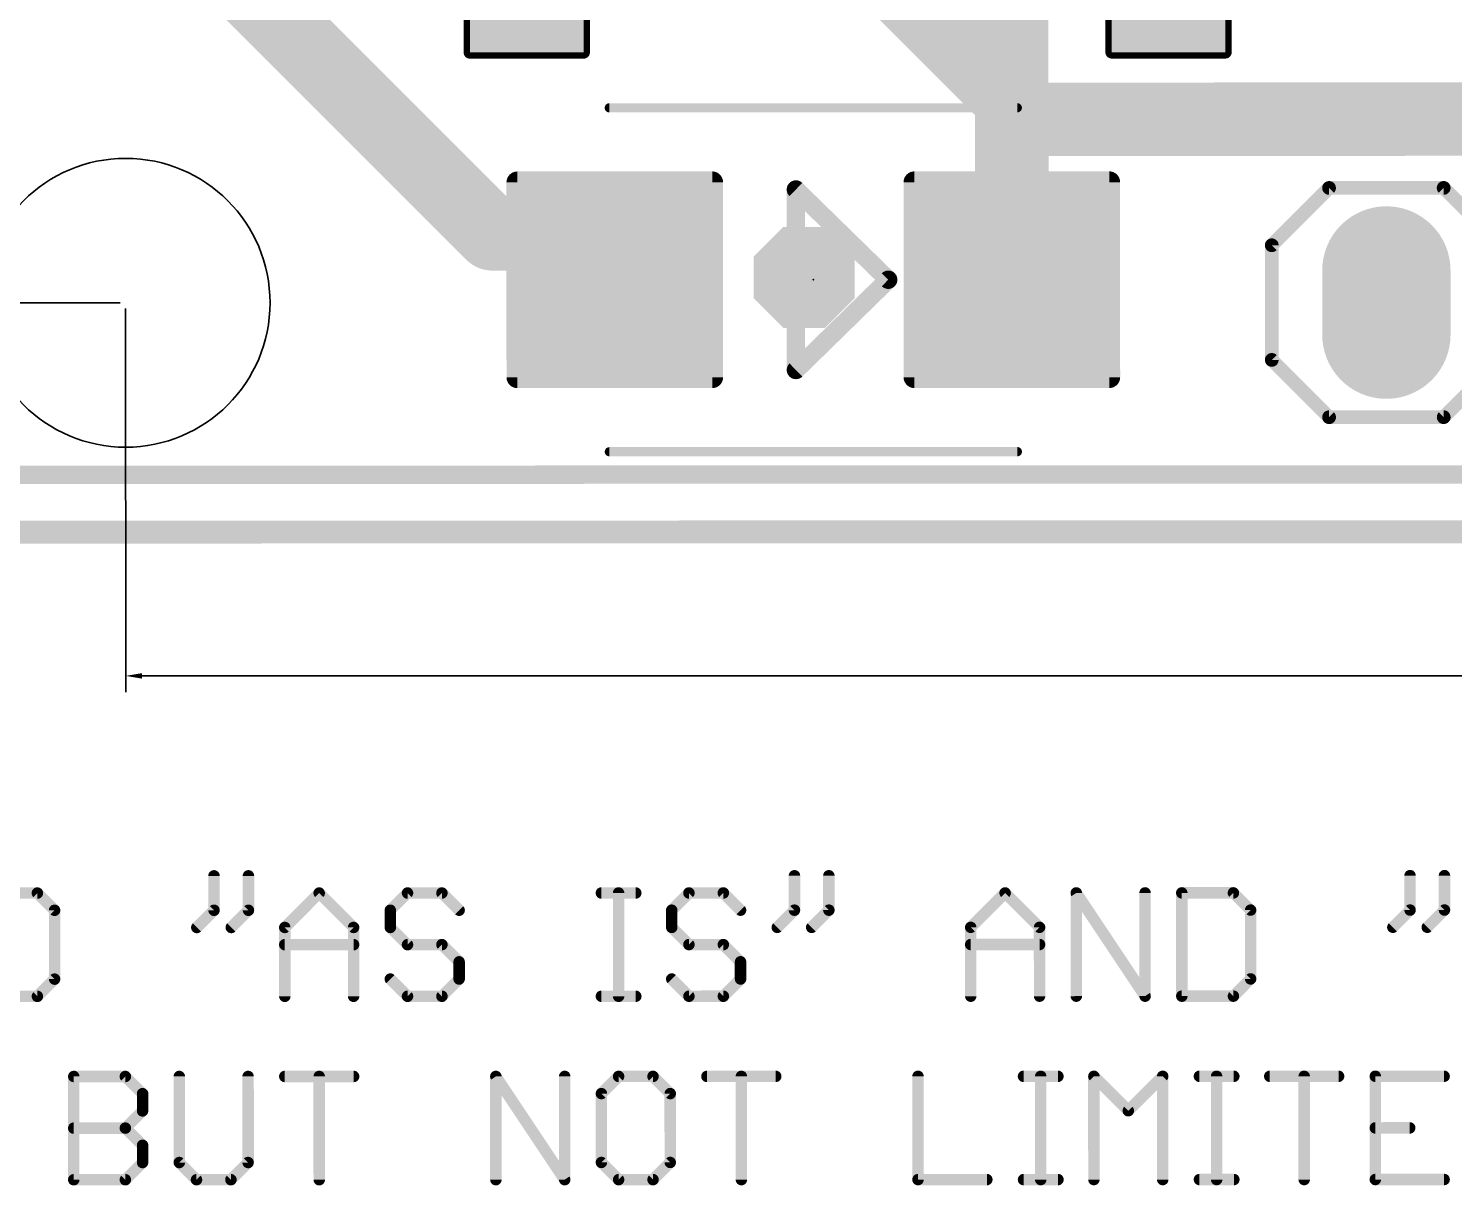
# Model space of a CAD drawing. Header units: millimetres. Extents: x -20 to 130, y -23 to 60.
# Drawn here: x 12.9 to 28.69, y -7.24 to 5.58 of the extents above; entities that cross this region are included whole.
import ezdxf

# ---------------------------------------------------------------- set-up
doc = ezdxf.new("R2010")
doc.units = ezdxf.units.MM
doc.header["$MEASUREMENT"] = 0
doc.layers.get('0').update_dxf_attribs({"linetype": 'CONTINUOUS'})
doc.layers.get('Defpoints').update_dxf_attribs({"linetype": 'CONTINUOUS'})
for name, color, linetype in [('1', 22, 'CONTINUOUS'), ('16', 175, 'CONTINUOUS'), ('17', 82, 'CONTINUOUS'), ('18', 2, 'CONTINUOUS'), ('20', 7, 'CONTINUOUS'), ('21', 253, 'CONTINUOUS'), ('23', 7, 'CONTINUOUS')]:
    doc.layers.add(name, color=color, linetype=linetype)
doc.dimstyles.get("Standard").update_dxf_attribs({"dimtxt": 0.18, "dimasz": 0.18, "dimexe": 0.18, "dimexo": 0.0625, "dimgap": 0.09, "dimtad": 0, "dimtih": 1, "dimtoh": 1, "dimdec": 4, "dimzin": 0, "dimdsep": 46, "dimtxsty": 'Standard', "dimcen": 0.09, "dimadec": 0, "dimazin": 0, "dimtfac": 1, "dimtdec": 4, "dimtofl": 0, "dimtmove": 0, "dimatfit": 3, "dimfxl": 1, "dimtolj": 1, "dimtzin": 0, "dimarcsym": 0})

# ---------------------------------------------------------------- blocks, each defined once
blk = doc.blocks.new('RECT384000X384000R10')
at = {"const_width": 0.12}
blk.add_lwpolyline([(1.14, -1.08), (1.14, 1.08, 0.4142), (1.08, 1.14), (-1.08, 1.14, 0.4142), (-1.14, 1.08), (-1.14, -1.08, 0.4142), (-1.08, -1.14), (1.08, -1.14, 0.4142)], format="xyb", close=True, dxfattribs=at)
blk.add_solid([(-1.1054, -1.1054), (1.1054, -1.1054), (-1.1054, 1.1054), (1.1054, 1.1054)])
blk = doc.blocks.new('RECT480000X224000R10')
at = {"const_width": 0.07}
blk.add_lwpolyline([(1.465, -0.63), (1.465, 0.63, 0.4142), (1.43, 0.665), (-1.43, 0.665, 0.4142), (-1.465, 0.63), (-1.465, -0.63, 0.4142), (-1.43, -0.665), (1.43, -0.665, 0.4142)], format="xyb", close=True, dxfattribs=at)
blk.add_solid([(-1.4475, -0.6475), (1.4475, -0.6475), (-1.4475, 0.6475), (1.4475, 0.6475)])
blk = doc.blocks.new('LONGP50')
at = {"const_width": 1}
blk.add_lwpolyline([(-0.25, 0), (0.25, 0)], dxfattribs=at)
at = {"const_width": 0.5}
for points in [[(-0.25, 0.25, 1), (-0.25, -0.25)], [(0.25, -0.25, 1), (0.25, 0.25)]]:
    blk.add_lwpolyline(points, format="xyb", dxfattribs=at)
blk = doc.blocks.new('OCTAGONV')
at = {"const_width": 0.5}
blk.add_lwpolyline([(-0.25, -0.1036), (-0.25, 0.1036), (-0.1036, 0.25), (0.1036, 0.25), (0.25, 0.1036), (0.25, -0.1036), (0.1036, -0.25), (-0.1036, -0.25), (-0.25, -0.1036), (-0.25, 0.1036)], dxfattribs=at)
blk = doc.blocks.new('*D36')
at = {"color": 0, "linetype": 'Continuous', "lineweight": -2, "transparency": 16777216}
for p, q in [((66.045, 7.563), (66.047, -1.768)), ((13.976, 2.474), (13.977, -1.777)), ((14.157, -1.597), (39.427, -1.593)), ((65.867, -1.588), (40.597, -1.593))]:
    blk.add_line(p, q, dxfattribs=at)
at = {"color": 0, "linetype": 'Continuous', "transparency": 16777216}
for points in [[(14.157, -1.567), (14.157, -1.627), (13.977, -1.597)], [(65.867, -1.558), (65.867, -1.618), (66.047, -1.588)]]:
    blk.add_solid(points, dxfattribs=at)
at = {"layer": 'Defpoints', "color": 0, "linetype": 'Continuous', "transparency": 16777216}
for p in [(66.045, 7.626), (13.976, 2.536), (13.977, -1.597)]:
    blk.add_point(p, dxfattribs=at)
at = {"color": 0, "linetype": 'Continuous', "transparency": 16777216, "insert": (40.012, -1.593), "char_height": 0.18, "attachment_point": 5}
blk.add_mtext('\\A1;52.0700', dxfattribs=at)
blk = doc.blocks.new('*D37')
at = {"color": 0, "linetype": 'Continuous', "lineweight": -2, "transparency": 16777216}
for p, q in [((15.175, 50.797), (-6.117, 50.793)), ((-5.937, 50.613), (-5.933, 26.843)), ((-5.929, 2.713), (-5.933, 26.483)), ((13.914, 2.536), (-6.109, 2.533))]:
    blk.add_line(p, q, dxfattribs=at)
at = {"color": 0, "linetype": 'Continuous', "transparency": 16777216}
for points in [[(-5.907, 50.613), (-5.967, 50.613), (-5.937, 50.793)], [(-5.899, 2.713), (-5.959, 2.713), (-5.929, 2.533)]]:
    blk.add_solid(points, dxfattribs=at)
at = {"layer": 'Defpoints', "color": 0, "linetype": 'Continuous', "transparency": 16777216}
for p in [(15.238, 50.797), (-5.929, 2.533), (13.976, 2.536)]:
    blk.add_point(p, dxfattribs=at)
at = {"color": 0, "linetype": 'Continuous', "transparency": 16777216, "insert": (-5.933, 26.663), "char_height": 0.18, "attachment_point": 5}
blk.add_mtext('\\A1;48.2600', dxfattribs=at)

msp = doc.modelspace()

# ---------------------------------------------------------------- linework, layer by layer
at = {"layer": '1'}
for points, const_width in [([(23.79493, 9.80519), (23.79615, 2.79219)], 0.8128), ([(13.72131, 7.61643), (18.04006, 3.29919)], 0.8128), ([(18.04006, 3.29919), (18.88806, 3.29933)], 0.8128), ([(18.88806, 3.29933), (19.39615, 2.79142)], 0.8128), ([(67.95153, 0.6409), (0.64153, 0.62915)], 0.2032), ([(14.9555, -3.81225), (14.95557, -4.19355)], 0.127), ([(15.3368, -3.81219), (15.33687, -4.19349)], 0.127), ([(21.3871, -3.81113), (21.38717, -4.19243)], 0.127), ([(21.7685, -3.81106), (21.76857, -4.19236)], 0.127), ([(28.2086, -3.80994), (28.20867, -4.19124)], 0.127), ([(28.59, -3.80987), (28.59007, -4.19117)], 0.127), ([(12.99804, -4.00319), (12.42604, -4.00329)], 0.127), ([(13.18877, -4.19386), (12.99804, -4.00319)], 0.127), ([(15.7394, -4.38412), (16.12064, -4.00265)], 0.127), ([(16.12064, -4.00265), (16.5021, -4.38398)], 0.127), ([(17.09944, -4.00248), (16.90877, -4.19321)], 0.127), ([(17.48074, -4.00241), (17.09944, -4.00248)], 0.127), ([(17.67137, -4.19308), (17.48074, -4.00241)], 0.127), ([(19.24754, -4.0021), (19.62884, -4.00204)], 0.127), ([(19.43844, -5.14607), (19.43824, -4.00207)], 0.127), ([(20.21784, -4.00193), (20.02717, -4.19267)], 0.127), ([(20.59914, -4.00187), (20.21784, -4.00193)], 0.127), ([(20.78977, -4.19253), (20.59914, -4.00187)], 0.127), ([(23.3405, -4.38279), (23.72174, -4.00132)], 0.127), ([(23.72174, -4.00132), (24.1031, -4.38266)], 0.127), ([(24.51004, -5.14519), (24.50984, -4.00119)], 0.127), ([(24.50984, -4.00119), (25.27264, -5.14505)], 0.127), ([(25.27264, -5.14505), (25.27244, -4.00105)], 0.127), ([(26.25124, -4.00088), (25.67924, -4.00098)], 0.127), ([(25.67924, -4.00098), (25.67944, -5.14498)], 0.127), ([(26.44187, -4.19155), (26.25124, -4.00088)], 0.127), ([(13.1889, -4.95646), (13.18877, -4.19386)], 0.127), ([(14.95557, -4.19355), (14.7649, -4.38429)], 0.127), ([(15.33687, -4.19349), (15.1462, -4.38422)], 0.127), ([(16.90877, -4.19321), (16.9088, -4.38391)], 0.127), ([(20.02717, -4.19267), (20.0272, -4.38337)], 0.127), ([(21.38717, -4.19243), (21.1966, -4.38316)], 0.127), ([(21.76857, -4.19236), (21.5779, -4.3831)], 0.127), ([(26.442, -4.95415), (26.44187, -4.19155)], 0.127), ([(28.20867, -4.19124), (28.0181, -4.38197)], 0.127), ([(28.59007, -4.19117), (28.3994, -4.38191)], 0.127), ([(15.73954, -5.14672), (15.7394, -4.38412)], 0.127), ([(16.5021, -4.38398), (16.50224, -5.14658)], 0.127), ([(16.9088, -4.38391), (17.09954, -4.57448)], 0.127), ([(20.0272, -4.38337), (20.21794, -4.57393)], 0.127), ([(23.34064, -5.14539), (23.3405, -4.38279)], 0.127), ([(24.1031, -4.38266), (24.10324, -5.14526)], 0.127), ([(15.73944, -4.57472), (16.50214, -4.57458)], 0.127), ([(17.09954, -4.57448), (17.48084, -4.57441)], 0.127), ([(17.48084, -4.57441), (17.67147, -4.76508)], 0.127), ([(20.21794, -4.57393), (20.59924, -4.57387)], 0.127), ([(20.59924, -4.57387), (20.78987, -4.76453)], 0.127), ([(23.34054, -4.57339), (24.10314, -4.57326)], 0.127), ([(17.67147, -4.76508), (17.6715, -4.95568)], 0.127), ([(20.78987, -4.76453), (20.7899, -4.95513)], 0.127), ([(12.99824, -5.14719), (13.1889, -4.95646)], 0.127), ([(17.09964, -5.14648), (16.9089, -4.95581)], 0.127), ([(17.6715, -4.95568), (17.48094, -5.14641)], 0.127), ([(20.21804, -5.14593), (20.0273, -4.95527)], 0.127), ([(20.7899, -4.95513), (20.59934, -5.14587)], 0.127), ([(26.25144, -5.14488), (26.442, -4.95415)], 0.127), ([(12.42624, -5.14729), (12.99824, -5.14719)], 0.127), ([(17.48094, -5.14641), (17.09964, -5.14648)], 0.127), ([(19.24774, -5.1461), (19.62904, -5.14604)], 0.127), ([(20.59934, -5.14587), (20.21804, -5.14593)], 0.127), ([(25.67944, -5.14498), (26.25144, -5.14488)], 0.127), ([(13.40089, -6.03512), (13.97289, -6.03502)], 0.127), ([(13.40109, -7.17912), (13.40089, -6.03512)], 0.127), ([(13.97289, -6.03502), (14.16362, -6.22569)], 0.127), ([(14.57029, -6.03492), (14.57046, -6.98822)], 0.127), ([(15.33316, -6.98809), (15.33299, -6.03479)], 0.127), ([(15.73969, -6.03472), (16.50239, -6.03458)], 0.127), ([(16.12119, -7.17865), (16.12099, -6.03465)], 0.127), ([(18.07869, -7.17831), (18.07849, -6.03431)], 0.127), ([(18.07849, -6.03431), (18.84129, -7.17817)], 0.127), ([(18.84129, -7.17817), (18.84109, -6.03417)], 0.127), ([(19.43859, -6.03407), (19.24792, -6.2248)], 0.127), ([(19.81989, -6.034), (19.43859, -6.03407)], 0.127), ([(20.01052, -6.22467), (19.81989, -6.034)], 0.127), ([(20.41729, -6.0339), (21.17989, -6.03377)], 0.127), ([(20.79879, -7.17783), (20.79859, -6.03383)], 0.127), ([(22.75609, -6.03349), (22.75629, -7.17749)], 0.127), ([(23.92549, -6.03329), (24.30679, -6.03322)], 0.127), ([(24.11629, -7.17725), (24.11609, -6.03325)], 0.127), ([(24.70529, -7.17715), (24.70509, -6.03315)], 0.127), ([(24.70509, -6.03315), (25.08646, -6.41448)], 0.127), ([(25.08646, -6.41448), (25.46769, -6.03302)], 0.127), ([(25.46769, -6.03302), (25.46789, -7.17702)], 0.127), ([(25.87449, -6.03295), (26.25579, -6.03288)], 0.127), ([(26.06529, -7.17691), (26.06509, -6.03291)], 0.127), ([(26.65409, -6.03281), (27.41669, -6.03268)], 0.127), ([(27.03559, -7.17674), (27.03539, -6.03274)], 0.127), ([(28.58609, -6.03247), (27.82349, -6.03261)], 0.127), ([(27.82349, -6.03261), (27.82369, -7.17661)], 0.127), ([(14.16362, -6.22569), (14.16366, -6.41639)], 0.127), ([(19.24792, -6.2248), (19.24806, -6.9874)], 0.127), ([(20.01066, -6.98727), (20.01052, -6.22467)], 0.127), ([(14.16366, -6.41639), (13.97299, -6.60702)], 0.127), ([(13.40099, -6.60712), (13.97299, -6.60702)], 0.127), ([(13.97299, -6.60702), (14.16372, -6.79769)], 0.127), ([(27.82359, -6.60461), (28.20489, -6.60454)], 0.127), ([(14.16372, -6.79769), (14.16376, -6.98829)], 0.127), ([(14.16376, -6.98829), (13.97309, -7.17902)], 0.127), ([(14.57046, -6.98822), (14.76119, -7.17889)], 0.127), ([(15.14249, -7.17882), (15.33316, -6.98809)], 0.127), ([(19.24806, -6.9874), (19.43879, -7.17807)], 0.127), ([(19.82009, -7.178), (20.01066, -6.98727)], 0.127), ([(13.97309, -7.17902), (13.40109, -7.17912)], 0.127), ([(14.76119, -7.17889), (15.14249, -7.17882)], 0.127), ([(19.43879, -7.17807), (19.82009, -7.178)], 0.127), ([(22.75629, -7.17749), (23.51889, -7.17736)], 0.127), ([(23.92569, -7.17729), (24.30699, -7.17722)], 0.127), ([(25.87469, -7.17695), (26.25599, -7.17688)], 0.127), ([(27.82369, -7.17661), (28.58629, -7.17647)], 0.127)]:
    msp.add_lwpolyline(points, dxfattribs=dict(at, const_width=const_width))
for points, const_width in [([(18.04003, 3.50239, 1), (18.0401, 3.09599)], 0.4064), ([(17.89639, 3.15546, 1), (18.18374, 3.44291)], 0.4064), ([(19.03174, 3.44306, 1), (18.74439, 3.15561)], 0.4064), ([(18.8881, 3.09613, 1), (18.88803, 3.50253)], 0.4064), ([(19.25248, 2.6477, 1), (19.53983, 2.93515)], 0.4064), ([(23.59295, 2.79215, 1), (23.99935, 2.79223)], 0.4064), ([(14.9872, -3.81225, 1), (14.9237, -3.81226)], 0.0635), ([(15.3685, -3.81218, 1), (15.305, -3.81219)], 0.0635), ([(21.4189, -3.81112, 1), (21.3554, -3.81114)], 0.0635), ([(21.8002, -3.81106, 1), (21.7367, -3.81107)], 0.0635), ([(28.2404, -3.80993, 1), (28.1769, -3.80995)], 0.0635), ([(28.6217, -3.80987, 1), (28.5582, -3.80988)], 0.0635), ([(13.02043, -3.98079, 1), (12.97554, -4.0257)], 0.0635), ([(12.99804, -4.03499, 1), (12.99803, -3.97149)], 0.0635), ([(16.14313, -3.98025, 1), (16.09824, -4.02515)], 0.0635), ([(16.14314, -4.02515, 1), (16.09823, -3.98025)], 0.0635), ([(17.09943, -3.97078, 1), (17.09944, -4.03428)], 0.0635), ([(17.12184, -4.02497, 1), (17.07693, -3.98008)], 0.0635), ([(17.50313, -3.98001, 1), (17.45824, -4.02492)], 0.0635), ([(17.48074, -4.03421, 1), (17.48073, -3.97071)], 0.0635), ([(19.24753, -3.9704, 1), (19.24754, -4.0339)], 0.0635), ([(19.46994, -4.00207, 1), (19.40644, -4.00208)], 0.0635), ([(19.62884, -4.03384, 1), (19.62883, -3.97034)], 0.0635), ([(20.21783, -3.97023, 1), (20.21784, -4.03373)], 0.0635), ([(20.24024, -4.02443, 1), (20.19533, -3.97954)], 0.0635), ([(20.62153, -3.97946, 1), (20.57664, -4.02437)], 0.0635), ([(20.59914, -4.03367, 1), (20.59913, -3.97017)], 0.0635), ([(23.74423, -3.97892, 1), (23.69934, -4.02383)], 0.0635), ([(23.74424, -4.02382, 1), (23.69933, -3.97893)], 0.0635), ([(24.54154, -4.00118, 1), (24.47804, -4.00119)], 0.0635), ([(24.53623, -3.98358, 1), (24.48344, -4.01879)], 0.0635), ([(25.30424, -4.00105, 1), (25.24074, -4.00106)], 0.0635), ([(25.71094, -4.00098, 1), (25.64744, -4.00099)], 0.0635), ([(25.67923, -3.96928, 1), (25.67924, -4.03278)], 0.0635), ([(26.27363, -3.97848, 1), (26.22874, -4.02339)], 0.0635), ([(26.25124, -4.03268, 1), (26.25123, -3.96918)], 0.0635), ([(13.22047, -4.19386, 1), (13.15697, -4.19387)], 0.0635), ([(13.16627, -4.21627, 1), (13.21117, -4.17136)], 0.0635), ([(14.92377, -4.19356, 1), (14.98727, -4.19355)], 0.0635), ([(14.97797, -4.21595, 1), (14.93307, -4.17106)], 0.0635), ([(15.30507, -4.19349, 1), (15.36857, -4.19348)], 0.0635), ([(15.35927, -4.21588, 1), (15.31437, -4.17099)], 0.0635), ([(16.94047, -4.19321, 1), (16.87697, -4.19322)], 0.0635), ([(16.88627, -4.17072, 1), (16.93117, -4.21561)], 0.0635), ([(17.64897, -4.21548, 1), (17.69387, -4.17058)], 0.0635), ([(20.05887, -4.19266, 1), (19.99537, -4.19267)], 0.0635), ([(20.00467, -4.17017, 1), (20.04957, -4.21506)], 0.0635), ([(20.76737, -4.21494, 1), (20.81227, -4.17003)], 0.0635), ([(21.35547, -4.19244, 1), (21.41897, -4.19242)], 0.0635), ([(21.40967, -4.21483, 1), (21.36477, -4.16993)], 0.0635), ([(21.73677, -4.19237, 1), (21.80027, -4.19236)], 0.0635), ([(21.79097, -4.21476, 1), (21.74607, -4.16987)], 0.0635), ([(26.47367, -4.19154, 1), (26.41017, -4.19155)], 0.0635), ([(26.41947, -4.21395, 1), (26.46437, -4.16904)], 0.0635), ([(28.17697, -4.19125, 1), (28.24047, -4.19123)], 0.0635), ([(28.23117, -4.21364, 1), (28.18627, -4.16874)], 0.0635), ([(28.55827, -4.19118, 1), (28.62177, -4.19117)], 0.0635), ([(28.61247, -4.21357, 1), (28.56757, -4.16868)], 0.0635), ([(14.7425, -4.36179, 1), (14.78741, -4.40668)], 0.0635), ([(15.1238, -4.36172, 1), (15.16871, -4.40662)], 0.0635), ([(15.7169, -4.36162, 1), (15.76191, -4.40651)], 0.0635), ([(15.7712, -4.38411, 1), (15.7077, -4.38412)], 0.0635), ([(16.5338, -4.38398, 1), (16.4703, -4.38399)], 0.0635), ([(16.47961, -4.40639, 1), (16.5245, -4.36148)], 0.0635), ([(16.9312, -4.36141, 1), (16.88631, -4.40632)], 0.0635), ([(16.877, -4.38392, 1), (16.9405, -4.38391)], 0.0635), ([(20.0496, -4.36086, 1), (20.00471, -4.40577)], 0.0635), ([(19.9954, -4.38337, 1), (20.0589, -4.38336)], 0.0635), ([(21.1741, -4.36067, 1), (21.21901, -4.40556)], 0.0635), ([(21.5555, -4.3606, 1), (21.60041, -4.40549)], 0.0635), ([(23.3722, -4.38278, 1), (23.3087, -4.3828)], 0.0635), ([(23.318, -4.36029, 1), (23.36291, -4.40519)], 0.0635), ([(24.1349, -4.38265, 1), (24.0714, -4.38266)], 0.0635), ([(24.08071, -4.40506, 1), (24.1256, -4.36015)], 0.0635), ([(27.9956, -4.35948, 1), (28.04051, -4.40437)], 0.0635), ([(28.3769, -4.35941, 1), (28.42181, -4.4043)], 0.0635), ([(15.73943, -4.54302, 1), (15.73944, -4.60652)], 0.0635), ([(16.50214, -4.60638, 1), (16.50213, -4.54288)], 0.0635), ([(17.09953, -4.54278, 1), (17.09954, -4.60628)], 0.0635), ([(17.07704, -4.59698, 1), (17.12193, -4.55207)], 0.0635), ([(17.50323, -4.55201, 1), (17.45834, -4.59692)], 0.0635), ([(17.48084, -4.60621, 1), (17.48083, -4.54271)], 0.0635), ([(20.21793, -4.54223, 1), (20.21794, -4.60573)], 0.0635), ([(20.19544, -4.59644, 1), (20.24033, -4.55153)], 0.0635), ([(20.62163, -4.55146, 1), (20.57674, -4.59637)], 0.0635), ([(20.59924, -4.60567, 1), (20.59923, -4.54217)], 0.0635), ([(23.34053, -4.54169, 1), (23.34054, -4.60519)], 0.0635), ([(24.10314, -4.60506, 1), (24.10313, -4.54156)], 0.0635), ([(17.70327, -4.76507, 1), (17.63977, -4.76508)], 0.0635), ([(17.64907, -4.78748, 1), (17.69397, -4.74258)], 0.0635), ([(20.82167, -4.76453, 1), (20.75817, -4.76454)], 0.0635), ([(20.76747, -4.78694, 1), (20.81237, -4.74203)], 0.0635), ([(13.21131, -4.97896, 1), (13.1664, -4.93407)], 0.0635), ([(16.9313, -4.93341, 1), (16.88641, -4.97832)], 0.0635), ([(17.69401, -4.97818, 1), (17.6491, -4.93328)], 0.0635), ([(20.0497, -4.93286, 1), (20.00481, -4.97777)], 0.0635), ([(20.81241, -4.97763, 1), (20.7675, -4.93274)], 0.0635), ([(26.46451, -4.97664, 1), (26.4196, -4.93175)], 0.0635), ([(13.1571, -4.95647, 1), (13.2206, -4.95646)], 0.0635), ([(17.6398, -4.95568, 1), (17.7033, -4.95567)], 0.0635), ([(20.7582, -4.95514, 1), (20.8217, -4.95513)], 0.0635), ([(26.4103, -4.95415, 1), (26.4738, -4.95414)], 0.0635), ([(12.97573, -5.1247, 1), (13.02064, -5.16969)], 0.0635), ([(12.99824, -5.17899, 1), (12.99823, -5.11549)], 0.0635), ([(15.70784, -5.14672, 1), (15.77134, -5.14671)], 0.0635), ([(16.47044, -5.14659, 1), (16.53394, -5.14658)], 0.0635), ([(17.09963, -5.11478, 1), (17.09964, -5.17828)], 0.0635), ([(17.07714, -5.16898, 1), (17.12203, -5.12397)], 0.0635), ([(17.45843, -5.12392, 1), (17.50334, -5.16891)], 0.0635), ([(17.48094, -5.17821, 1), (17.48093, -5.11471)], 0.0635), ([(19.24773, -5.1144, 1), (19.24774, -5.1779)], 0.0635), ([(19.40664, -5.14608, 1), (19.47014, -5.14607)], 0.0635), ([(19.62904, -5.17784, 1), (19.62903, -5.11434)], 0.0635), ([(20.21803, -5.11423, 1), (20.21804, -5.17773)], 0.0635), ([(20.19554, -5.16844, 1), (20.24043, -5.12343)], 0.0635), ([(20.57683, -5.12337, 1), (20.62174, -5.16836)], 0.0635), ([(20.59934, -5.17767, 1), (20.59933, -5.11417)], 0.0635), ([(23.30884, -5.1454, 1), (23.37234, -5.14538)], 0.0635), ([(24.07154, -5.14526, 1), (24.13504, -5.14525)], 0.0635), ([(24.47824, -5.14519, 1), (24.54174, -5.14518)], 0.0635), ([(25.24094, -5.14506, 1), (25.30444, -5.14505)], 0.0635), ([(25.24624, -5.16266, 1), (25.29903, -5.12745)], 0.0635), ([(25.64764, -5.14499, 1), (25.71114, -5.14498)], 0.0635), ([(25.67943, -5.11328, 1), (25.67944, -5.17678)], 0.0635), ([(26.22893, -5.12239, 1), (26.27384, -5.16738)], 0.0635), ([(26.25144, -5.17668, 1), (26.25143, -5.11318)], 0.0635), ([(13.40089, -6.00342, 1), (13.4009, -6.06692)], 0.0635), ([(13.43269, -6.03512, 1), (13.36919, -6.03513)], 0.0635), ([(13.99529, -6.01262, 1), (13.9504, -6.05753)], 0.0635), ([(13.9729, -6.06682, 1), (13.97289, -6.00332)], 0.0635), ([(14.60209, -6.03491, 1), (14.53859, -6.03493)], 0.0635), ([(15.36469, -6.03478, 1), (15.30119, -6.03479)], 0.0635), ([(15.73969, -6.00302, 1), (15.7397, -6.06652)], 0.0635), ([(16.15279, -6.03464, 1), (16.08929, -6.03466)], 0.0635), ([(16.5024, -6.06638, 1), (16.50239, -6.00288)], 0.0635), ([(18.11019, -6.0343, 1), (18.04669, -6.03431)], 0.0635), ([(18.10489, -6.0167, 1), (18.05209, -6.05191)], 0.0635), ([(18.87289, -6.03417, 1), (18.80939, -6.03418)], 0.0635), ([(19.43859, -6.00237, 1), (19.4386, -6.06587)], 0.0635), ([(19.461, -6.05657, 1), (19.41609, -6.01167)], 0.0635), ([(19.84229, -6.0116, 1), (19.7974, -6.05651)], 0.0635), ([(19.8199, -6.0658, 1), (19.81989, -6.0023)], 0.0635), ([(20.41729, -6.0022, 1), (20.4173, -6.0657)], 0.0635), ([(20.83039, -6.03383, 1), (20.76689, -6.03384)], 0.0635), ([(21.1799, -6.06557, 1), (21.17989, -6.00207)], 0.0635), ([(22.78779, -6.03349, 1), (22.72429, -6.0335)], 0.0635), ([(23.92549, -6.00159, 1), (23.9255, -6.06509)], 0.0635), ([(24.14789, -6.03325, 1), (24.08439, -6.03326)], 0.0635), ([(24.3068, -6.06502, 1), (24.30679, -6.00152)], 0.0635), ([(24.73679, -6.03315, 1), (24.67329, -6.03316)], 0.0635), ([(24.72749, -6.01075, 1), (24.6826, -6.05566)], 0.0635), ([(25.49949, -6.03301, 1), (25.43599, -6.03302)], 0.0635), ([(25.4902, -6.05551, 1), (25.44529, -6.01062)], 0.0635), ([(25.87449, -6.00125, 1), (25.8745, -6.06475)], 0.0635), ([(26.09689, -6.03291, 1), (26.03339, -6.03292)], 0.0635), ([(26.2558, -6.06468, 1), (26.25579, -6.00118)], 0.0635), ([(26.65409, -6.00111, 1), (26.6541, -6.06461)], 0.0635), ([(27.06709, -6.03274, 1), (27.00359, -6.03275)], 0.0635), ([(27.4167, -6.06448, 1), (27.41669, -6.00098)], 0.0635), ([(27.85519, -6.0326, 1), (27.79169, -6.03261)], 0.0635), ([(27.82349, -6.00091, 1), (27.8235, -6.06441)], 0.0635), ([(28.5861, -6.06427, 1), (28.58609, -6.00077)], 0.0635), ([(14.19532, -6.22569, 1), (14.13182, -6.2257)], 0.0635), ([(14.14113, -6.2481, 1), (14.18602, -6.20319)], 0.0635), ([(19.27962, -6.2248, 1), (19.21612, -6.22481)], 0.0635), ([(19.22542, -6.20231, 1), (19.27033, -6.2472)], 0.0635), ([(20.04232, -6.22467, 1), (19.97882, -6.22468)], 0.0635), ([(19.98813, -6.24707, 1), (20.03302, -6.20217)], 0.0635), ([(14.13186, -6.4164, 1), (14.19536, -6.41639)], 0.0635), ([(14.18606, -6.43879, 1), (14.14115, -6.3939)], 0.0635), ([(25.06395, -6.39199, 1), (25.10896, -6.43688)], 0.0635), ([(25.06396, -6.43689, 1), (25.10895, -6.39198)], 0.0635), ([(13.40099, -6.57542, 1), (13.401, -6.63892)], 0.0635), ([(13.99539, -6.58462, 1), (13.9505, -6.62953)], 0.0635), ([(13.95049, -6.58463, 1), (13.9954, -6.62952)], 0.0635), ([(13.973, -6.63882, 1), (13.97299, -6.57532)], 0.0635), ([(27.82359, -6.57291, 1), (27.8236, -6.63641)], 0.0635), ([(28.2049, -6.63634, 1), (28.20489, -6.57284)], 0.0635), ([(14.19542, -6.79769, 1), (14.13192, -6.7977)], 0.0635), ([(14.14123, -6.8201, 1), (14.18612, -6.77519)], 0.0635), ([(14.18616, -7.01079, 1), (14.14125, -6.9659)], 0.0635), ([(14.59295, -6.96582, 1), (14.54806, -7.01072)], 0.0635), ([(15.35556, -7.01058, 1), (15.31065, -6.96569)], 0.0635), ([(19.27045, -6.965, 1), (19.22556, -7.00991)], 0.0635), ([(20.03316, -7.00977, 1), (19.98825, -6.96487)], 0.0635), ([(14.13196, -6.9883, 1), (14.19546, -6.98829)], 0.0635), ([(14.53876, -6.98823, 1), (14.60226, -6.98821)], 0.0635), ([(15.30136, -6.98809, 1), (15.36486, -6.98808)], 0.0635), ([(19.21626, -6.98741, 1), (19.27976, -6.9874)], 0.0635), ([(19.97896, -6.98728, 1), (20.04246, -6.98727)], 0.0635), ([(13.40109, -7.14742, 1), (13.4011, -7.21092)], 0.0635), ([(13.36939, -7.17913, 1), (13.43289, -7.17912)], 0.0635), ([(13.95059, -7.15653, 1), (13.9955, -7.20152)], 0.0635), ([(13.9731, -7.21082, 1), (13.97309, -7.14732)], 0.0635), ([(14.76119, -7.14719, 1), (14.7612, -7.21069)], 0.0635), ([(14.7387, -7.20139, 1), (14.78359, -7.15638)], 0.0635), ([(15.11999, -7.15632, 1), (15.1649, -7.20132)], 0.0635), ([(15.1425, -7.21062, 1), (15.14249, -7.14712)], 0.0635), ([(16.08949, -7.17866, 1), (16.15299, -7.17864)], 0.0635), ([(18.04689, -7.17831, 1), (18.11039, -7.1783)], 0.0635), ([(18.80959, -7.17818, 1), (18.87309, -7.17817)], 0.0635), ([(18.81489, -7.19578, 1), (18.86779, -7.16057)], 0.0635), ([(19.43879, -7.14637, 1), (19.4388, -7.20987)], 0.0635), ([(19.4163, -7.20057, 1), (19.46119, -7.15557)], 0.0635), ([(19.79759, -7.15551, 1), (19.8425, -7.2005)], 0.0635), ([(19.8201, -7.2098, 1), (19.82009, -7.1463)], 0.0635), ([(20.76709, -7.17784, 1), (20.83059, -7.17783)], 0.0635), ([(22.72449, -7.1775, 1), (22.78799, -7.17749)], 0.0635), ([(22.75629, -7.14579, 1), (22.7563, -7.20929)], 0.0635), ([(23.5189, -7.20916, 1), (23.51889, -7.14566)], 0.0635), ([(23.92569, -7.14559, 1), (23.9257, -7.20909)], 0.0635), ([(24.08459, -7.17726, 1), (24.14809, -7.17725)], 0.0635), ([(24.307, -7.20902, 1), (24.30699, -7.14552)], 0.0635), ([(24.67349, -7.17716, 1), (24.73699, -7.17715)], 0.0635), ([(25.43619, -7.17702, 1), (25.49969, -7.17701)], 0.0635), ([(25.87469, -7.14525, 1), (25.8747, -7.20875)], 0.0635), ([(26.03359, -7.17692, 1), (26.09709, -7.17691)], 0.0635), ([(26.256, -7.20868, 1), (26.25599, -7.14518)], 0.0635), ([(27.00379, -7.17675, 1), (27.06729, -7.17674)], 0.0635), ([(27.79189, -7.17661, 1), (27.85539, -7.1766)], 0.0635), ([(27.82369, -7.14491, 1), (27.8237, -7.20841)], 0.0635), ([(28.5863, -7.20827, 1), (28.58629, -7.14477)], 0.0635)]:
    msp.add_lwpolyline(points, format="xyb", dxfattribs=dict(at, const_width=const_width))
at = {"layer": '16'}
for points, const_width in [([(16.8956, 11.68099), (24.00884, 4.57023)], 0.8128), ([(24.00884, 4.57023), (30.61284, 4.57138)], 0.8128), ([(67.95153, 0.6409), (0.89553, 0.62919)], 0.2032)]:
    msp.add_lwpolyline(points, dxfattribs=dict(at, const_width=const_width))
at = {"layer": '16', "const_width": 0.4064}
for points in [[(24.00881, 4.77343, 1), (24.00888, 4.36703)], [(23.86517, 4.4265, 1), (24.15252, 4.71395)]]:
    msp.add_lwpolyline(points, format="xyb", dxfattribs=at)
at = {"layer": '20', "const_width": 0.254}
msp.add_lwpolyline([(65.04664, 0.00539), (1.00664, -0.00579)], dxfattribs=at)
at = {"layer": '20'}
msp.add_circle((13.9762, 2.53648), 1.6, dxfattribs=at)
at = {"layer": '21'}
for points, const_width in [([(23.85642, 4.6972), (19.33522, 4.69641)], 0.1016), ([(22.42615, 2.79195), (21.40298, 3.79177)], 0.2032), ([(21.40298, 3.79177), (21.40333, 1.79177)], 0.2032), ([(27.31097, 3.8088), (26.67608, 3.17369)], 0.1524), ([(27.31097, 3.8088), (28.58097, 3.80903)], 0.1524), ([(28.58097, 3.80903), (29.21608, 3.17414)], 0.1524), ([(26.67608, 3.17369), (26.67631, 1.90369)], 0.1524), ([(21.40333, 1.79177), (22.42615, 2.79195)], 0.2032), ([(26.67631, 1.90369), (27.31142, 1.2688)], 0.1524), ([(29.21631, 1.90414), (28.58142, 1.26903)], 0.1524), ([(28.58142, 1.26903), (27.31142, 1.2688)], 0.1524), ([(23.85708, 0.8872), (19.33588, 0.88641)], 0.1016)]:
    msp.add_lwpolyline(points, dxfattribs=dict(at, const_width=const_width))
for points, const_width in [([(19.33521, 4.72181, 1), (19.33522, 4.67101)], 0.0508), ([(23.85642, 4.6718, 1), (23.85641, 4.7226)], 0.0508), ([(21.45378, 3.79178, 1), (21.35218, 3.79176)], 0.1016), ([(21.43847, 3.82808, 1), (21.36748, 3.75547)], 0.1016), ([(27.31097, 3.8469, 1), (27.31098, 3.7707)], 0.0762), ([(27.33788, 3.78191, 1), (27.28407, 3.8357)], 0.0762), ([(28.60787, 3.83593, 1), (28.55408, 3.78212)], 0.0762), ([(28.58098, 3.77093, 1), (28.58097, 3.84713)], 0.0762), ([(26.71418, 3.1737, 1), (26.63798, 3.17369)], 0.0762), ([(26.64918, 3.20059, 1), (26.70299, 3.1468)], 0.0762), ([(22.46166, 2.75566, 1), (22.39064, 2.82824)], 0.1016), ([(22.39066, 2.75564, 1), (22.46164, 2.82826)], 0.1016), ([(26.63821, 1.90369, 1), (26.71441, 1.9037)], 0.0762), ([(26.7032, 1.9306, 1), (26.64941, 1.87679)], 0.0762), ([(21.35253, 1.79176, 1), (21.45413, 1.79178)], 0.1016), ([(21.36782, 1.82807, 1), (21.43883, 1.75548)], 0.1016), ([(27.31141, 1.3069, 1), (27.31142, 1.2307)], 0.0762), ([(27.28452, 1.2419, 1), (27.33831, 1.29571)], 0.0762), ([(28.55451, 1.29592, 1), (28.60832, 1.24213)], 0.0762), ([(28.58142, 1.23093, 1), (28.58141, 1.30713)], 0.0762), ([(19.33588, 0.91181, 1), (19.33589, 0.86101)], 0.0508), ([(23.85709, 0.8618, 1), (23.85708, 0.9126)], 0.0508)]:
    msp.add_lwpolyline(points, format="xyb", dxfattribs=dict(at, const_width=const_width))
at = {"layer": '23'}
msp.add_point((21.59615, 2.79181), dxfattribs=at)

# ---------------------------------------------------------------- block references
at = {"layer": '1'}
for name, p, rotation in [('RECT480000X224000R10', (18.42046, 6.74125), 90.01), ('RECT480000X224000R10', (25.53246, 6.74249), 90.01), ('RECT384000X384000R10', (19.39615, 2.79142), 180.0099999999999), ('RECT384000X384000R10', (23.79615, 2.79219), 180.0099999999999)]:
    msp.add_blockref(name, p, dxfattribs=dict(at, rotation=rotation))
at = {"layer": '17', "xscale": 1.4224, "yscale": 1.4224, "rotation": 90.01}
msp.add_blockref('LONGP50', (27.9462, 2.53891), dxfattribs=at)
msp.add_blockref('LONGP50', (27.9462, 2.53891), dxfattribs=at)
at = {"layer": '18', "xscale": 1.117599999999999, "yscale": 1.117599999999999, "rotation": 0.01}
msp.add_blockref('OCTAGONV', (21.49455, 2.81719), dxfattribs=at)
msp.add_blockref('OCTAGONV', (21.49455, 2.81719), dxfattribs=at)

# ---------------------------------------------------------------- dimensions: what is measured, and where the dimension line sits
at = {"linetype": 'Continuous'}
for base, p1, angle, picture, middle in [((-5.92856, 2.533), (15.23777, 50.7967), 90.01, '*D37', (-5.93277, 26.663)), ((13.97692, -1.59745), (66.04531, 7.62556), 0.01, '*D36', (40.01192, -1.5929))]:
    dim = msp.add_linear_dim(base=base, p1=p1, p2=(13.9762, 2.53648), angle=angle, dimstyle='Standard', dxfattribs=at)
    dim.commit()
    dim.dimension.update_dxf_attribs({"geometry": picture, "text_midpoint": middle})

doc.saveas('drawing.dxf')
